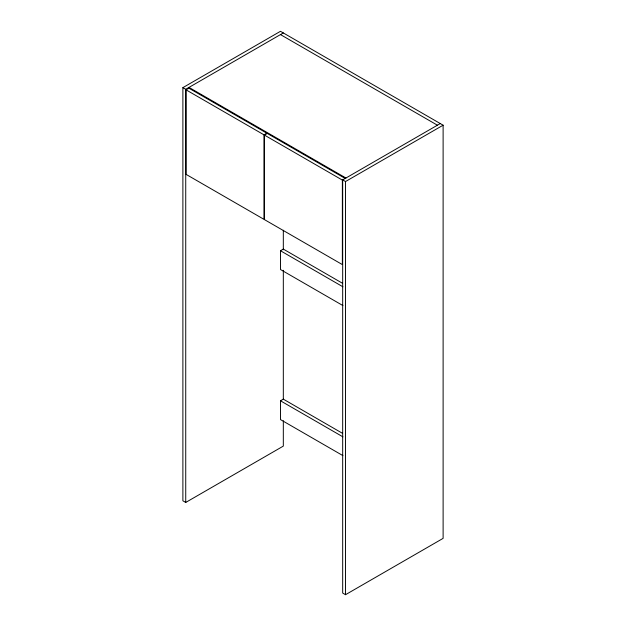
<?xml version="1.0" encoding="UTF-8"?>
<svg xmlns="http://www.w3.org/2000/svg" width="626" height="626" viewBox="0 0 626 626"><rect width="100%" height="100%" fill="white"/><g stroke="black" fill="none" stroke-linecap="round" stroke-linejoin="round"><path stroke-width="0.94" d="M283.32 420.711L283.32 446.103L185.734 502.443L182.886 500.8L182.886 87.64L280.471 31.3L443.114 125.2L443.114 538.36L345.529 594.7L342.68 593.057L342.68 179.897L345.529 181.54L443.114 125.2M182.886 87.64L185.734 89.283L283.32 32.943M186.063 89.847L188.903 88.203L266.895 133.228L264.047 134.872L186.063 89.847L186.063 174.357L264.047 219.382L264.047 134.872M440.266 123.557L342.359 180.085L342.359 264.595L264.368 219.57L264.368 135.059L267.216 133.416L345.2 178.441M342.915 305.574L280.471 269.524L280.471 250.744L283.32 249.101L342.383 283.202M342.915 455.626L280.471 419.577L280.471 400.797L283.32 399.153L342.383 433.255M280.471 34.587L437.417 125.2M188.989 87.405L345.935 178.019M264.368 135.059L342.359 180.085M280.471 250.744L342.915 286.794M280.471 400.797L342.915 436.846M345.529 181.54L345.529 594.7M283.32 230.243L283.32 249.782M283.32 270.291L283.32 399.224M185.734 89.283L185.734 502.443"/></g></svg>
